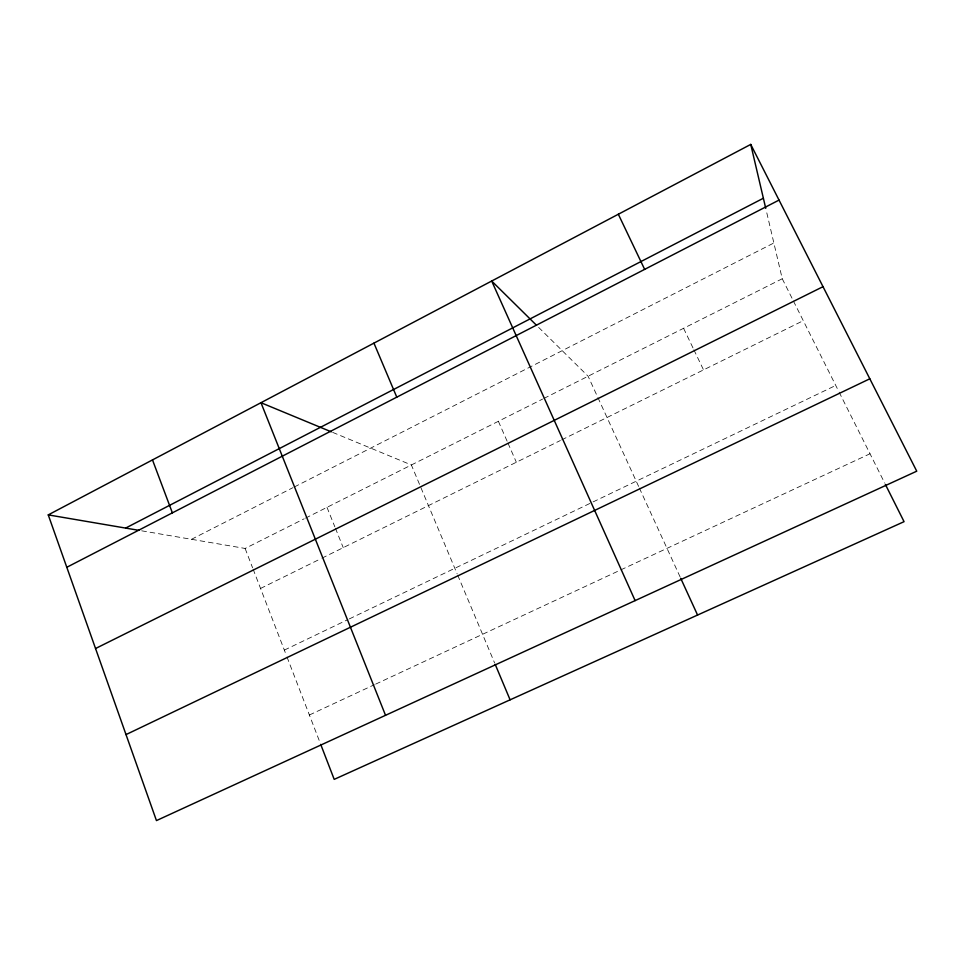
<?xml version="1.0" encoding="UTF-8"?>
<svg xmlns="http://www.w3.org/2000/svg" width="965" height="965" viewBox="0 0 965 965"><rect width="100%" height="100%" fill="white"/><g stroke="black" fill="none" stroke-linecap="round" stroke-linejoin="round"><path stroke-width="0.72" stroke-dasharray="4.83 3.62" d="M191.468 539.302L292.998 487.639M294.337 486.963L773.87 242.975M141.722 530.822L245.122 548.446L304.18 518.796M305.519 518.121L542.571 399.1M543.91 398.424L782.253 278.752L766.077 209.779M260.55 588.445L320.561 558.844M321.888 558.18L560.351 440.535M561.69 439.871L803.278 320.682M284.337 650.108L347.955 619.566M349.318 618.915L835.75 385.445M309.379 715.005L374.324 684.74M375.675 684.113L619.482 570.508M620.833 569.869L870.008 453.767M332.66 432.38L411.38 464.973L457.12 573.789M538.627 327.376L588.107 376.229L597.263 396.205M782.253 278.752L792.772 299.717M793.423 301.032L838.44 390.813M839.116 392.152L884.7 483.055M683.582 328.293L693.232 348.425M693.871 349.764L703.521 369.897M597.878 397.532L638.746 486.698M639.373 488.061L680.108 576.937M498.374 421.283L507.361 441.765M507.964 443.128L516.347 462.247M457.7 575.164L494.611 662.967M326.99 507.337L334.831 526.806M335.398 528.193L343.226 547.65M245.122 548.446L252.565 567.758M253.107 569.133L286.472 655.633M287.003 657.008L320.175 742.99"/><path stroke-width="1.45" d="M48.25 514.888L750.746 144.412L916.75 471.185L156.451 820.588L48.25 514.888L138.803 530.328M125.631 528.084L763.375 198.235M66.79 567.287L779.032 200.093M95.547 648.516L823.024 286.677M126.017 734.594L869.815 378.799M331.297 431.825L260.972 402.707L385.53 715.306M536.48 325.253L491.692 281.032L635.115 600.604M885.363 484.394L904.06 521.667L334.204 779.37L320.706 744.389M618.336 214.242L644.656 269.38M680.723 578.3L697.574 615.055M373.938 343.13L396.784 397.158M495.19 664.342L510.099 699.83M152.494 459.919L172.373 512.861M750.746 144.412L765.74 208.331"/></g></svg>
